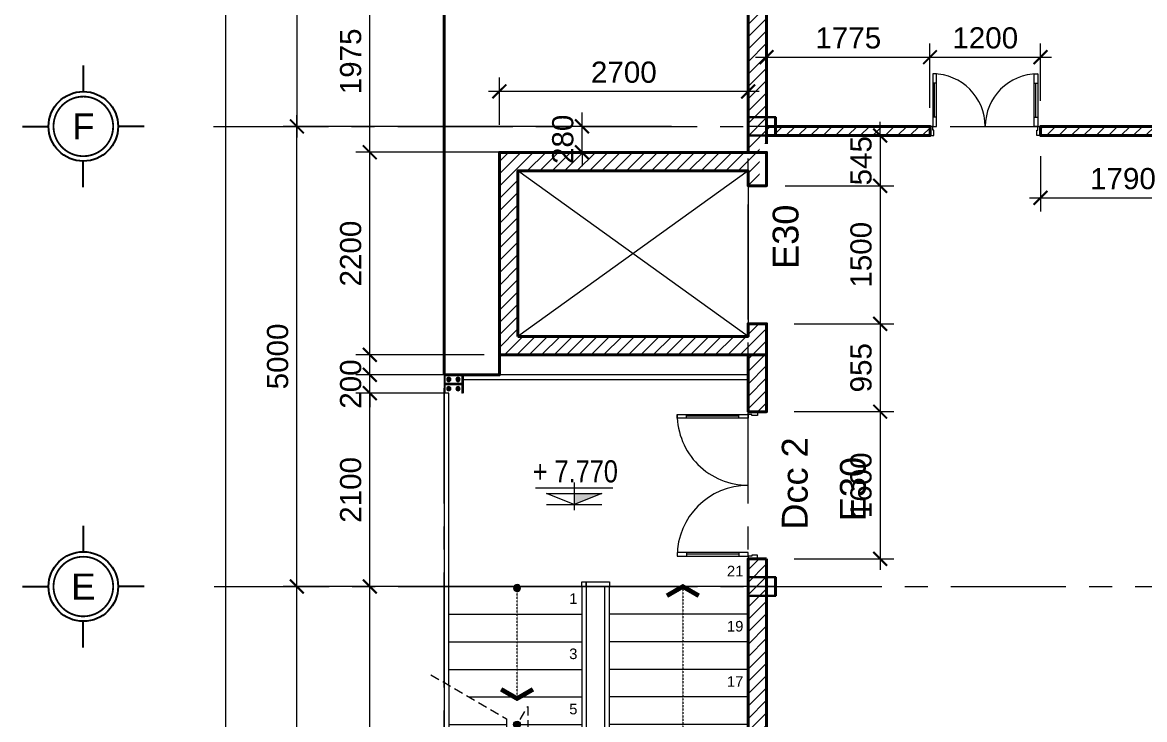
# Model space of a CAD drawing. Header units: millimetres. Extents: x 886808 to 1650903, y -1008069 to 230892.
# Drawn here: x 927110 to 939293, y -481836 to -474261 of the extents above; entities that cross this region are included whole.
import ezdxf
from ezdxf.enums import TextEntityAlignment as Align

# ---------------------------------------------------------------- set-up
doc = ezdxf.new("R2010")
doc.units = ezdxf.units.MM
for name, pattern in [('ACAD_ISO03W100', [30, 12, -18]), ('CENTER', [2, 1.25, -0.25, 0.25, -0.25]), ('CENTER2', [28.575, 19.05, -3.175, 3.175, -3.175]), ('CONTINOUS', [0]), ('DASHED', [0.75, 0.5, -0.25]), ('HIDDEN2', [0.1875, 0.125, -0.0625])]:
    doc.linetypes.add(name, pattern=pattern)
doc.layers.get('0').update_dxf_attribs({"lineweight": 0})
for name, color, linetype, lineweight in [('01- NET TUONG- 242', 242, 'Continuous', 40), ('04-Net thay', 150, 'Continuous', 20), ('06- Dim- 250', 250, 'Continuous', 0), ('06-Dim', 250, 'Continuous', 0), ('8l NET TO', 8, 'Continuous', 9), ('A-GLAZ-CURT', 52, 'Continuous', 5), ('A-Wall', 113, 'Continuous', 30), ('A_Dim', 8, 'Continuous', 5), ('ADP_007_text', 7, 'Continuous', 15), ('ADP_137_symbol', 137, 'Continuous', 9), ('DS_Dim', 8, 'Continuous', 0), ('HACTH', 8, 'Continuous', 0), ('net truc', 250, 'CENTER2', 5), ('net vl', 33, 'Continuous', 5), ('S-COLS', 52, 'Continuous', 5), ('S-STRS', 31, 'Continuous', 5), ('Text', 250, 'Continuous', 25), ('X-BT-MB-F1$0$SP-CỬA', 157, 'Continuous', 0)]:
    doc.layers.add(name, color=color, linetype=linetype, lineweight=lineweight)
doc.styles.add('ADP_HC_vni_HC', font='')
doc.styles.add('Arial', font='arial.ttf', dxfattribs={"height": 253.361452})
doc.styles.add('Roof Fl type B$0$GHICHUTHUONG', font='arial.ttf', dxfattribs={"width": 0.8})
doc.styles.add('TIÊU ĐỀ', font='arial.ttf', dxfattribs={"height": 230})
doc.styles.get('ADP_HC_vni_HC').set_extended_font_data('VNI-Helve-Condense')
doc.dimstyles.new('1-100', dxfattribs={"dimtxt": 230, "dimasz": 150, "dimexe": 150, "dimexo": 300, "dimgap": 90, "dimtad": 1, "dimdec": 0, "dimrnd": 5, "dimzin": 0, "dimtxsty": 'TIÊU ĐỀ', "dimblk": 'ARCHTICK', "dimcen": 100, "dimdle": 120, "dimclrd": 256, "dimclre": 256, "dimclrt": 2, "dimadec": 0, "dimazin": 0, "dimtfac": 1, "dimtdec": 0, "dimtix": 1, "dimtmove": 1, "dimatfit": 3, "dimldrblk": 'OPEN30', "dimfxl": 900, "dimtolj": 1, "dimtzin": 0, "dimlwd": 13, "dimlwe": 13, "dimarcsym": 1})

# ---------------------------------------------------------------- blocks, each defined once
blk = doc.blocks.new('*U900')
for p, q in [((0, 7), (0, 4)), ((-7, 0), (-4, 0)), ((7, 0), (4, 0)), ((0, -7), (0, -4))]:
    blk.add_line(p, q)
blk.add_circle((0, 0), 4)
at = {"layer": 'net truc', "color": 4, "linetype": 'CONTINOUS', "ltscale": 0.08, "const_width": 0.208}
blk.add_lwpolyline([(3.43, -0.02, 0.414214), (0.02, 3.43, 2.414214), (3.43, -0.02, 0.24166)], format="xyb", dxfattribs=at)
at = {"color": 7, "style": 'Arial', "flags": 8}
blk.add_attdef('DETAIL#', text='', height=3, dxfattribs=at).set_placement((0, 0), align=Align.MIDDLE_CENTER)
blk = doc.blocks.new('TRUC KHU BEP')
at = {"layer": '8l NET TO', "color": 251, "linetype": 'CENTER', "ltscale": 1000, "true_color": 0x636466, "transparency": 33554636}
for p, q in [((-3229, 20004), (-3229, 41158)), ((70, -3999), (70, 41158)), ((-5735, 32100), (13215, 32100)), ((-5729, 27100), (13215, 27100))]:
    blk.add_line(p, q, dxfattribs=at)
at = {"layer": 'Text', "transparency": 33554636, "xscale": 94.41941626506186, "yscale": 94.41941626506186, "zscale": 94.41941626506186}
for p, values in [((-7148, 32100), {'DETAIL#': 'F'}), ((-7148, 27100), {'DETAIL#': 'E'})]:
    blk.add_blockref('*U900', p, dxfattribs=at).add_auto_attribs(values)
blk = doc.blocks.new('cao độ')
at = {"layer": 'ADP_137_symbol'}
blk.add_hatch(color=0, dxfattribs=at).paths.add_polyline_path([(0, 1), (0, 0), (2.5, 1)])
at = {"layer": 'ADP_137_symbol', "color": 0}
for points in [[(-3.5, 1.5), (3.5, 1.5)], [(0, 2), (0, -0.5)], [(-2.5, 1), (2.5, 1), (0, 0), (-2.5, 1)], [(-2.5, 0), (2.5, 0)]]:
    blk.add_lwpolyline(points, dxfattribs=at)
at = {"layer": 'ADP_007_text', "style": 'ADP_HC_vni_HC'}
blk.add_attdef('A', (-3.75, 2), '', height=2, dxfattribs=at)
blk = doc.blocks.new('*U169')
at = {"transparency": 33554636}
h = blk.add_hatch(color=256, dxfattribs=at)
edge = h.paths.add_edge_path()
edge.add_arc((0, 1200), 37.5, 0, 360)
at = {"linetype": 'HIDDEN2', "transparency": 33554636}
blk.add_lwpolyline([(0, 0), (0, 1200)], dxfattribs=at)
at = {"lineweight": -2, "transparency": 33554636, "const_width": 50}
blk.add_lwpolyline([(-173, 100), (0, 0), (173, 100)], dxfattribs=at)
at = {"transparency": 33554636}
blk.add_circle((0, 1200), 37.5, dxfattribs=at)
blk = doc.blocks.new('*U170')
at = {"transparency": 33554636}
h = blk.add_hatch(color=256, dxfattribs=at)
edge = h.paths.add_edge_path()
edge.add_arc((1800, 1500), 37.5, 0, 360)
at = {"linetype": 'HIDDEN2', "transparency": 33554636}
for points in [[(0, 0), (0, 3300)], [(0, 3300), (1800, 3300)], [(1800, 3300), (1800, 1500)]]:
    blk.add_lwpolyline(points, dxfattribs=at)
at = {"lineweight": -2, "transparency": 33554636, "const_width": 50}
blk.add_lwpolyline([(-173, 100), (0, 0), (173, 100)], dxfattribs=at)
at = {"transparency": 33554636}
blk.add_circle((1800, 1500), 37.5, dxfattribs=at)
blk = doc.blocks.new('CAU THANG THOAT HIEM TG 2')
at = {"layer": '04-Net thay', "transparency": 33554636}
for p, q in [((-3250, 0), (-1807, 0, 0)), ((-1807, 0, 0), (-1807, -1937, 0)), ((-1557, -2650, 0), (-1557, 0, 0)), ((-1507, -2700, 0), (-1507, 0, 0)), ((0, 0), (-1507, 0, 0)), ((-3250, -300), (-1807, -300, 0)), ((0, -300), (-1507, -300, 0)), ((-3250, -600), (-1807, -600, 0)), ((0, -600), (-1507, -600, 0)), ((-3250, -900), (-1807, -900, 0)), ((0, -900), (-1507, -900, 0)), ((-3300, -1042), (-3300, -2839)), ((-3250, -1071), (-3250, -2839)), ((-3027, -1200), (-1807, -1200, 0)), ((0, -1200), (-1507, -1200, 0)), ((-3250, -1500), (-2624, -1500, 0)), ((-2407, -1500, 0), (-1807, -1500, 0)), ((0, -1500), (-1507, -1500, 0)), ((-3250, -1800), (-1995, -1800, 0)), ((0, -1800), (-1507, -1800, 0)), ((-1807, -1937, 0), (-1807, -2650, 0)), ((-1757, -1966, 0), (-1757, -2650, 0)), ((-3250, -2100), (-1807, -2100, 0)), ((0, -2100), (-1507, -2100, 0)), ((-3250, -2400), (-1807, -2400, 0)), ((0, -2400), (-1507, -2400, 0)), ((-1757, -2650, 0), (-1557, -2650, 0)), ((-3250, -2700), (-1807, -2700, 0)), ((-1807, -2700, 0), (-1557, -2700, 0)), ((-1507, -2700, 0), (-1557, -2700, 0)), ((0, -2700), (-1507, -2700, 0)), ((-3300, -3950), (-3300, -2839)), ((-3250, -3950), (-3250, -2839))]:
    blk.add_line(p, q, dxfattribs=at)
at = {"layer": '04-Net thay', "transparency": 33554636, "elevation": 0}
for points in [[(0, 2250), (0, 2300), (-3100, 2300), (-3100, 2250)], [(-1757, 50), (-1507, 50), (-1507, 0), (-1757, 0)], [(-3100, -4150), (0, -4150), (0, -4100), (-3100, -4100)]]:
    blk.add_lwpolyline(points, close=True, dxfattribs=at)
at = {"layer": '04-Net thay', "transparency": 33554636}
for points in [[(-3250, 2100), (-3300, 2100), (-3300, -1042)], [(-3250, -1071), (-3250, 2100), (-3296, 2100)]]:
    blk.add_lwpolyline(points, dxfattribs=at)
at = {"layer": '04-Net thay', "transparency": 33554636, "elevation": 0}
blk.add_lwpolyline([(-1807, 0), (-1807, 50), (-1757, 50), (-1757, -1966)], dxfattribs=at)
at = {"layer": '06- Dim- 250', "linetype": 'DASHED', "ltscale": 200, "transparency": 33554636}
for p, q in [((0, 0), (0, -3900)), ((-2505, -1500, 0), (-1995, -1500, 0)), ((-1807, -2700, 0), (-1807, -2650, 0)), ((-1807, -2650, 0), (-1807, -2700, 0))]:
    blk.add_line(p, q, dxfattribs=at)
at = {"layer": '06- Dim- 250', "linetype": 'DASHED', "ltscale": 200, "transparency": 33554636, "elevation": 0}
for points in [[(-3446, -958), (-2624, -1437), (-2624, -1706), (-2391, -1302), (-2391, -1572), (-1588, -2035)], [(-1657, -2700), (-1657, -4100)]]:
    blk.add_lwpolyline(points, dxfattribs=at)
at = {"layer": 'S-STRS', "color": 251, "true_color": 0x636466, "transparency": 33554636}
blk.add_line((-3200, 0), (-1858, 0, 0), dxfattribs=at)
at = {"layer": '06- Dim- 250', "linetype": 'ACAD_ISO03W100', "ltscale": 10, "transparency": 33554636, "xscale": -1}
blk.add_blockref('*U169', (-2509, -1217, 0), dxfattribs=at)
at = {"layer": '06- Dim- 250', "linetype": 'ACAD_ISO03W100', "ltscale": 10, "transparency": 33554636, "rotation": 180}
blk.add_blockref('*U170', (-709, 0, 0), dxfattribs=at)
at = {"color": 2, "transparency": 33554636, "char_height": 115, "attachment_point": 5, "style": 'TIÊU ĐỀ'}
for s, insert in [('\\A1;21', (-141, 168)), ('\\A1;1', (-1898, -132, 0)), ('\\A1;19', (-141, -432)), ('\\A1;3', (-1898, -732, 0)), ('\\A1;17', (-141, -1032)), ('\\A1;5', (-1898, -1332, 0)), ('\\A1;15', (-141, -1632)), ('\\A1;7', (-1898, -1933, 0)), ('\\A1;13', (-141, -2232)), ('\\A1;9', (-1898, -2532, 0)), ('\\A1;11', (-141, -2832))]:
    blk.add_mtext(s, dxfattribs=dict(at, insert=insert))
blk = doc.blocks.new('_ArchTick')
at = {"color": 0, "linetype": 'ByBlock', "const_width": 0.15}
blk.add_lwpolyline([(-0.5, -0.5), (0.5, 0.5)], dxfattribs=at)
blk = doc.blocks.new('*D246')
at = {"layer": 'A_Dim', "lineweight": 13, "transparency": 16777216}
for p, q in [((930089, -486260), (930089, -480270)), ((933246, -480390), (929939, -480390)), ((933270, -486140), (929939, -486140))]:
    blk.add_line(p, q, dxfattribs=at)
at = {"layer": 'Defpoints', "color": 0, "transparency": 16777216}
for p in [(930089, -480390), (933546, -480390), (933570, -486140)]:
    blk.add_point(p, dxfattribs=at)
at = {"layer": 'A_Dim', "lineweight": 13, "transparency": 16777216, "xscale": 150, "yscale": 150, "zscale": 150}
for p, rotation in [((930089, -480390), 90), ((930089, -486140), 270)]:
    blk.add_blockref('_ArchTick', p, dxfattribs=dict(at, rotation=rotation))
at = {"layer": 'A_Dim', "color": 2, "transparency": 16777216, "insert": (929881, -483265), "char_height": 230, "attachment_point": 5, "rotation": 90, "style": 'TIÊU ĐỀ'}
blk.add_mtext('\\A1;5750', dxfattribs=at)
blk = doc.blocks.new('_Open30')
at = {"color": 0, "linetype": 'ByBlock', "lineweight": -2}
for p, q in [((-1, 0.268), (0, 0)), ((0, 0), (-1, -0.268)), ((0, 0), (-1, 0))]:
    blk.add_line(p, q, dxfattribs=at)
blk = doc.blocks.new('*D247')
at = {"layer": 'A_Dim', "lineweight": 13, "transparency": 16777216}
for p, q in [((930089, -480510), (930089, -475270)), ((932419, -475390), (929939, -475390)), ((932419, -480390), (929939, -480390))]:
    blk.add_line(p, q, dxfattribs=at)
at = {"layer": 'Defpoints', "color": 0, "transparency": 16777216}
for p in [(930089, -475390), (932719, -475390), (932719, -480390)]:
    blk.add_point(p, dxfattribs=at)
at = {"layer": 'A_Dim', "lineweight": 13, "transparency": 16777216, "xscale": 150, "yscale": 150, "zscale": 150}
for p, rotation in [((930089, -475390), 90), ((930089, -480390), 270)]:
    blk.add_blockref('_ArchTick', p, dxfattribs=dict(at, rotation=rotation))
at = {"layer": 'A_Dim', "color": 2, "transparency": 16777216, "insert": (929881, -477890), "char_height": 230, "attachment_point": 5, "rotation": 90, "style": 'TIÊU ĐỀ'}
blk.add_mtext('\\A1;5000', dxfattribs=at)
blk = doc.blocks.new('*D248')
at = {"layer": 'A_Dim', "lineweight": 13, "transparency": 16777216}
for p, q in [((934594, -470390), (929163, -470390)), ((929313, -470270), (929313, -507610)), ((934594, -507490), (929163, -507490))]:
    blk.add_line(p, q, dxfattribs=at)
at = {"layer": 'Defpoints', "color": 0, "transparency": 16777216}
for p in [(934894, -470390), (929313, -507490), (934894, -507490)]:
    blk.add_point(p, dxfattribs=at)
at = {"layer": 'A_Dim', "lineweight": 13, "transparency": 16777216, "xscale": 150, "yscale": 150, "zscale": 150}
for p, rotation in [((929313, -470390), 90), ((929313, -507490), 270)]:
    blk.add_blockref('_ArchTick', p, dxfattribs=dict(at, rotation=rotation))
at = {"layer": 'A_Dim', "color": 2, "transparency": 16777216, "insert": (929105, -488940), "char_height": 230, "attachment_point": 5, "rotation": 90, "style": 'TIÊU ĐỀ'}
blk.add_mtext('\\A1;37100', dxfattribs=at)
blk = doc.blocks.new('*U178')
at = {"layer": 'X-BT-MB-F1$0$SP-CỬA', "transparency": 33554636}
for p, q in [((-1530, -100), (-1570, -100)), ((-1550, -100), (-1550, -670)), ((-70, -100), (-30, -100)), ((-50, -100), (-50, -670)), ((-1530, -670), (-1570, -670)), ((-70, -670), (-30, -670))]:
    blk.add_line(p, q, dxfattribs=at)
for points in [[(-1600, 100), (-1560, 100), (-1560, 40), (-1570, 40), (-1570, 0), (-1600, 0)], [(-30, 0), (-70, 0), (-70, -770), (-30, -770)], [(0, 100), (-40, 100), (-40, 40), (-30, 40), (-30, 0), (0, 0)], [(-1570, 0), (-1530, 0), (-1530, -770), (-1570, -770)]]:
    blk.add_lwpolyline(points, close=True, dxfattribs=at)
at = {"layer": 'X-BT-MB-F1$0$SP-CỬA', "ltscale": 100, "transparency": 33554636}
for centre, start, end in [((-1570, 0), 270, 0), ((-30, 0), 180, 270)]:
    blk.add_arc(centre, 770, start, end, dxfattribs=at)
blk = doc.blocks.new('*D244')
at = {"layer": 'A_Dim', "lineweight": 13, "transparency": 16777216}
for p, q in [((933980, -470390), (929939, -470390)), ((930089, -470270), (930089, -475510)), ((934158, -475390), (929939, -475390))]:
    blk.add_line(p, q, dxfattribs=at)
at = {"layer": 'Defpoints', "color": 0, "transparency": 16777216}
for p in [(934280, -470390), (930089, -475390), (934458, -475390)]:
    blk.add_point(p, dxfattribs=at)
at = {"layer": 'A_Dim', "lineweight": 13, "transparency": 16777216, "xscale": 150, "yscale": 150, "zscale": 150}
for p, rotation in [((930089, -470390), 90), ((930089, -475390), 270)]:
    blk.add_blockref('_ArchTick', p, dxfattribs=dict(at, rotation=rotation))
at = {"layer": 'A_Dim', "color": 2, "transparency": 16777216, "insert": (929881, -472890), "char_height": 230, "attachment_point": 5, "rotation": 90, "style": 'TIÊU ĐỀ'}
blk.add_mtext('\\A1;5000', dxfattribs=at)
blk = doc.blocks.new('*U1417')
at = {"layer": 'X-BT-MB-F1$0$SP-CỬA', "transparency": 33554636}
for p, q in [((70, 470), (30, 470)), ((50, 100), (50, 470)), ((1130, 470), (1170, 470)), ((1150, 100), (1150, 470)), ((70, 100), (30, 100)), ((1130, 100), (1170, 100))]:
    blk.add_line(p, q, dxfattribs=at)
for points in [[(30, 0), (70, 0), (70, 570), (30, 570)], [(1170, 0), (1130, 0), (1130, 570), (1170, 570)], [(0, -100), (40, -100), (40, -40), (30, -40), (30, 0), (0, 0)], [(1200, -100), (1160, -100), (1160, -40), (1170, -40), (1170, 0), (1200, 0)]]:
    blk.add_lwpolyline(points, close=True, dxfattribs=at)
at = {"layer": 'X-BT-MB-F1$0$SP-CỬA', "ltscale": 100, "transparency": 33554636}
for centre, start, end in [((30, 0), 0, 90), ((1170, 0), 90, 180)]:
    blk.add_arc(centre, 570, start, end, dxfattribs=at)
blk = doc.blocks.new('*D1318')
at = {"layer": 'A_Dim', "lineweight": 13, "transparency": 16777216}
for p, q in [((930881, -484660), (930881, -480270)), ((931171, -480390), (930731, -480390)), ((931659, -484540), (930731, -484540))]:
    blk.add_line(p, q, dxfattribs=at)
at = {"layer": 'Defpoints', "color": 0, "transparency": 16777216}
for p in [(930881, -480390), (931471, -480390), (931959, -484540, 0)]:
    blk.add_point(p, dxfattribs=at)
at = {"layer": 'A_Dim', "lineweight": 13, "transparency": 16777216, "xscale": 150, "yscale": 150, "zscale": 150}
for p, rotation in [((930881, -480390), 90), ((930881, -484540), 270)]:
    blk.add_blockref('_ArchTick', p, dxfattribs=dict(at, rotation=rotation))
at = {"layer": 'A_Dim', "color": 2, "transparency": 16777216, "insert": (930674, -482465), "char_height": 230, "attachment_point": 5, "rotation": 90, "style": 'TIÊU ĐỀ'}
blk.add_mtext('\\A1;4150', dxfattribs=at)
blk = doc.blocks.new('*D1319')
at = {"layer": 'A_Dim', "lineweight": 13, "transparency": 16777216}
for p, q in [((930881, -480510), (930881, -478170)), ((931730, -478290), (930731, -478290)), ((931171, -480390), (930731, -480390))]:
    blk.add_line(p, q, dxfattribs=at)
at = {"layer": 'Defpoints', "color": 0, "transparency": 16777216}
for p in [(930881, -478290), (932030, -478290), (931471, -480390)]:
    blk.add_point(p, dxfattribs=at)
at = {"layer": 'A_Dim', "lineweight": 13, "transparency": 16777216, "xscale": 150, "yscale": 150, "zscale": 150}
for p, rotation in [((930881, -478290), 90), ((930881, -480390), 270)]:
    blk.add_blockref('_ArchTick', p, dxfattribs=dict(at, rotation=rotation))
at = {"layer": 'A_Dim', "color": 2, "transparency": 16777216, "insert": (930674, -479340), "char_height": 230, "attachment_point": 5, "rotation": 90, "style": 'TIÊU ĐỀ'}
blk.add_mtext('\\A1;2100', dxfattribs=at)
blk = doc.blocks.new('*D1320')
at = {"layer": 'A_Dim', "lineweight": 13, "transparency": 16777216}
for p, q in [((930881, -478090), (930881, -477940)), ((931870, -478090), (930731, -478090)), ((930881, -478290), (930881, -478090)), ((931730, -478290), (930731, -478290)), ((930881, -478290), (930881, -478440))]:
    blk.add_line(p, q, dxfattribs=at)
at = {"layer": 'Defpoints', "color": 0, "transparency": 16777216}
for p in [(930881, -478090), (932170, -478090), (932030, -478290)]:
    blk.add_point(p, dxfattribs=at)
at = {"layer": 'A_Dim', "lineweight": 13, "transparency": 16777216, "xscale": 150, "yscale": 150, "zscale": 150}
for p, rotation in [((930881, -478090), 270), ((930881, -478290), 90)]:
    blk.add_blockref('_ArchTick', p, dxfattribs=dict(at, rotation=rotation))
at = {"layer": 'A_Dim', "color": 2, "transparency": 16777216, "insert": (930674, -478190), "char_height": 230, "attachment_point": 5, "rotation": 90, "style": 'TIÊU ĐỀ'}
blk.add_mtext('\\A1;200', dxfattribs=at)
blk = doc.blocks.new('*D1321')
at = {"layer": 'A_Dim', "lineweight": 13, "transparency": 16777216}
for p, q in [((930881, -477992), (930881, -475552)), ((932358, -475672), (930731, -475672)), ((932123, -477872), (930731, -477872))]:
    blk.add_line(p, q, dxfattribs=at)
at = {"layer": 'Defpoints', "color": 0, "transparency": 16777216}
for p in [(930881, -475672), (932658, -475672), (932423, -477872)]:
    blk.add_point(p, dxfattribs=at)
at = {"layer": 'A_Dim', "lineweight": 13, "transparency": 16777216, "xscale": 150, "yscale": 150, "zscale": 150}
for p, rotation in [((930881, -475672), 90), ((930881, -477872), 270)]:
    blk.add_blockref('_ArchTick', p, dxfattribs=dict(at, rotation=rotation))
at = {"layer": 'A_Dim', "color": 2, "transparency": 16777216, "insert": (930674, -476772), "char_height": 230, "attachment_point": 5, "rotation": 90, "style": 'TIÊU ĐỀ'}
blk.add_mtext('\\A1;2200', dxfattribs=at)
blk = doc.blocks.new('*D1322')
at = {"layer": 'A_Dim', "lineweight": 13, "transparency": 16777216}
for p, q in [((930881, -475792), (930881, -473576)), ((934789, -473696), (930731, -473696)), ((932358, -475672), (930731, -475672))]:
    blk.add_line(p, q, dxfattribs=at)
at = {"layer": 'Defpoints', "color": 0, "transparency": 16777216}
for p in [(930881, -473696), (935089, -473696), (932658, -475672)]:
    blk.add_point(p, dxfattribs=at)
at = {"layer": 'A_Dim', "lineweight": 13, "transparency": 16777216, "xscale": 150, "yscale": 150, "zscale": 150}
for p, rotation in [((930881, -473696), 90), ((930881, -475672), 270)]:
    blk.add_blockref('_ArchTick', p, dxfattribs=dict(at, rotation=rotation))
at = {"layer": 'A_Dim', "color": 2, "transparency": 16777216, "insert": (930674, -474684), "char_height": 230, "attachment_point": 5, "rotation": 90, "style": 'TIÊU ĐỀ'}
blk.add_mtext('\\A1;1975', dxfattribs=at)
blk = doc.blocks.new('*D1340')
at = {"layer": 'A_Dim', "lineweight": 13, "transparency": 16777216}
for p, q in [((935189, -475467), (935189, -474488)), ((936963, -475190), (936963, -474488)), ((935069, -474638), (937083, -474638))]:
    blk.add_line(p, q, dxfattribs=at)
at = {"layer": 'Defpoints', "color": 0, "transparency": 16777216}
for p in [(936963, -474638), (936963, -475490, 0), (935189, -475767)]:
    blk.add_point(p, dxfattribs=at)
at = {"layer": 'A_Dim', "lineweight": 13, "transparency": 16777216, "xscale": 150, "yscale": 150, "zscale": 150, "rotation": 180}
blk.add_blockref('_ArchTick', (935189, -474638), dxfattribs=at)
at = {"layer": 'A_Dim', "lineweight": 13, "transparency": 16777216, "xscale": 150, "yscale": 150, "zscale": 150}
blk.add_blockref('_ArchTick', (936963, -474638), dxfattribs=at)
at = {"layer": 'A_Dim', "color": 2, "transparency": 16777216, "insert": (936076, -474430), "char_height": 230, "attachment_point": 5, "style": 'TIÊU ĐỀ'}
blk.add_mtext('\\A1;1775', dxfattribs=at)
blk = doc.blocks.new('*D1341')
at = {"layer": 'A_Dim', "lineweight": 13, "transparency": 16777216}
for p, q in [((936963, -475190), (936963, -474488)), ((938163, -475114), (938163, -474488)), ((936843, -474638), (938283, -474638))]:
    blk.add_line(p, q, dxfattribs=at)
at = {"layer": 'Defpoints', "color": 0, "transparency": 16777216}
for p in [(938163, -474638), (936963, -475490, 0), (938163, -475414, 0)]:
    blk.add_point(p, dxfattribs=at)
at = {"layer": 'A_Dim', "lineweight": 13, "transparency": 16777216, "xscale": 150, "yscale": 150, "zscale": 150, "rotation": 180}
blk.add_blockref('_ArchTick', (936963, -474638), dxfattribs=at)
at = {"layer": 'A_Dim', "lineweight": 13, "transparency": 16777216, "xscale": 150, "yscale": 150, "zscale": 150}
blk.add_blockref('_ArchTick', (938163, -474638), dxfattribs=at)
at = {"layer": 'A_Dim', "color": 2, "transparency": 16777216, "insert": (937563, -474430), "char_height": 230, "attachment_point": 5, "style": 'TIÊU ĐỀ'}
blk.add_mtext('\\A1;1200', dxfattribs=at)
blk = doc.blocks.new('*D1418')
at = {"layer": 'A_Dim', "lineweight": 13, "transparency": 16777216}
for p, q in [((938163, -475714), (938163, -476316)), ((939953, -475687), (939953, -476316)), ((938043, -476166), (940073, -476166))]:
    blk.add_line(p, q, dxfattribs=at)
at = {"layer": 'Defpoints', "color": 0, "transparency": 16777216}
for p in [(938163, -475414, 0), (939953, -475387), (939953, -476166)]:
    blk.add_point(p, dxfattribs=at)
at = {"layer": 'A_Dim', "lineweight": 13, "transparency": 16777216, "xscale": 150, "yscale": 150, "zscale": 150, "rotation": 180}
blk.add_blockref('_ArchTick', (938163, -476166), dxfattribs=at)
at = {"layer": 'A_Dim', "lineweight": 13, "transparency": 16777216, "xscale": 150, "yscale": 150, "zscale": 150}
blk.add_blockref('_ArchTick', (939953, -476166), dxfattribs=at)
at = {"layer": 'A_Dim', "color": 2, "transparency": 16777216, "insert": (939058, -475959), "char_height": 230, "attachment_point": 5, "style": 'TIÊU ĐỀ'}
blk.add_mtext('\\A1;1790', dxfattribs=at)
blk = doc.blocks.new('I COLUMN ver finish - I COLUMN 200X200-6422362-MẶT BẰNG BỐ TRÍ TẦNG 1')
at = {"layer": 'S-COLS', "transparency": 33554636}
for p, q in [((-100, 92), (-100, 100)), ((100, 100), (-100, 100)), ((-5, 92), (-100, 92)), ((-59, 65), (-67, 50)), ((-67, 50), (-59, 35)), ((-41, 65), (-59, 65)), ((-59, 35), (-41, 35)), ((-33, 50), (-41, 65)), ((-41, 35), (-33, 50)), ((-5, 92), (-5, -92)), ((100, 92), (5, 92)), ((5, -92), (5, 92)), ((41, 65), (33, 50)), ((33, 50), (41, 35)), ((59, 65), (41, 65)), ((41, 35), (59, 35)), ((67, 50), (59, 65)), ((59, 35), (67, 50)), ((100, 92), (100, 100)), ((-5, -92), (-100, -92)), ((-100, -100), (-100, -92)), ((100, -100), (-100, -100)), ((-100, -110), (100, -110)), ((-59, -35), (-67, -50)), ((-67, -50), (-59, -65)), ((-41, -35), (-59, -35)), ((-59, -65), (-41, -65)), ((-33, -50), (-41, -35)), ((-41, -65), (-33, -50)), ((100, -92), (5, -92)), ((41, -35), (33, -50)), ((33, -50), (41, -65)), ((59, -35), (41, -35)), ((41, -65), (59, -65)), ((67, -50), (59, -35)), ((59, -65), (67, -50)), ((100, -100), (100, -92))]:
    blk.add_line(p, q, dxfattribs=at)
for centre, radius, start, end in [((-50, 50), 23, 360, 180), ((-50, 50), 23, 180, 360), ((-50, 50), 8, 360, 180), ((-50, 50), 8, 180, 360), ((50, 50), 23, 360, 180), ((50, 50), 23, 180, 360), ((50, 50), 8, 360, 180), ((50, 50), 8, 180, 360), ((-50, -50), 23, 360, 180), ((-50, -50), 23, 180, 360), ((-50, -50), 8, 360, 180), ((-50, -50), 8, 180, 0), ((50, -50), 23, 360, 180), ((50, -50), 23, 180, 360), ((50, -50), 8, 360, 180), ((50, -50), 8, 180, 0)]:
    blk.add_arc(centre, radius, start, end, dxfattribs=at)
blk = doc.blocks.new('cc')
at = {"layer": 'A-GLAZ-CURT', "transparency": 33554636}
blk.add_lwpolyline([(222569, 39756), (222287, 39756), (222287, 39659), (222278, 39659), (222278, 39859), (222287, 39859), (222287, 39762), (222569, 39762), (222569, 39859), (222578, 39859), (222578, 39659), (222569, 39659)], close=True, dxfattribs=at)
at = {"layer": 'A-Wall', "transparency": 33554636}
blk.add_lwpolyline([(222278, 39659), (222578, 39659), (222578, 39859), (222278, 39859)], close=True, dxfattribs=at)
blk = doc.blocks.new('*D1491')
at = {"layer": 'A_Dim', "lineweight": 13, "transparency": 16777216}
for p, q in [((936422, -475490), (936422, -475340)), ((935744, -475490), (936572, -475490)), ((936422, -475490), (936422, -476035)), ((935389, -476035), (936572, -476035)), ((936422, -476035), (936422, -476185))]:
    blk.add_line(p, q, dxfattribs=at)
at = {"layer": 'Defpoints', "color": 0, "transparency": 16777216}
for p in [(935444, -475490), (935089, -476035), (936422, -476035)]:
    blk.add_point(p, dxfattribs=at)
at = {"layer": 'A_Dim', "lineweight": 13, "transparency": 16777216, "xscale": 150, "yscale": 150, "zscale": 150}
for p, rotation in [((936422, -475490), 270), ((936422, -476035), 90)]:
    blk.add_blockref('_ArchTick', p, dxfattribs=dict(at, rotation=rotation))
at = {"layer": 'A_Dim', "color": 2, "transparency": 16777216, "insert": (936215, -475763), "char_height": 230, "attachment_point": 5, "rotation": 90, "style": 'TIÊU ĐỀ'}
blk.add_mtext('\\A1;545', dxfattribs=at)
blk = doc.blocks.new('*D1492')
at = {"layer": 'A_Dim', "lineweight": 13, "transparency": 16777216}
for p, q in [((936422, -475915), (936422, -477655)), ((935389, -476035), (936572, -476035)), ((935489, -477535), (936572, -477535))]:
    blk.add_line(p, q, dxfattribs=at)
at = {"layer": 'Defpoints', "color": 0, "transparency": 16777216}
for p in [(935089, -476035), (935189, -477535), (936422, -477535)]:
    blk.add_point(p, dxfattribs=at)
at = {"layer": 'A_Dim', "lineweight": 13, "transparency": 16777216, "xscale": 150, "yscale": 150, "zscale": 150}
for p, rotation in [((936422, -476035), 90), ((936422, -477535), 270)]:
    blk.add_blockref('_ArchTick', p, dxfattribs=dict(at, rotation=rotation))
at = {"layer": 'A_Dim', "color": 2, "transparency": 16777216, "insert": (936215, -476785), "char_height": 230, "attachment_point": 5, "rotation": 90, "style": 'TIÊU ĐỀ'}
blk.add_mtext('\\A1;1500', dxfattribs=at)
blk = doc.blocks.new('*D1493')
at = {"layer": 'A_Dim', "lineweight": 13, "transparency": 16777216}
for p, q in [((936422, -477415), (936422, -478610)), ((935489, -477535), (936572, -477535)), ((935489, -478490), (936572, -478490))]:
    blk.add_line(p, q, dxfattribs=at)
at = {"layer": 'Defpoints', "color": 0, "transparency": 16777216}
for p in [(935189, -477535), (935189, -478490, 0), (936422, -478490)]:
    blk.add_point(p, dxfattribs=at)
at = {"layer": 'A_Dim', "lineweight": 13, "transparency": 16777216, "xscale": 150, "yscale": 150, "zscale": 150}
for p, rotation in [((936422, -477535), 90), ((936422, -478490), 270)]:
    blk.add_blockref('_ArchTick', p, dxfattribs=dict(at, rotation=rotation))
at = {"layer": 'A_Dim', "color": 2, "transparency": 16777216, "insert": (936215, -478013), "char_height": 230, "attachment_point": 5, "rotation": 90, "style": 'TIÊU ĐỀ'}
blk.add_mtext('\\A1;955', dxfattribs=at)
blk = doc.blocks.new('*D1494')
at = {"layer": 'A_Dim', "lineweight": 13, "transparency": 16777216}
for p, q in [((936422, -478370), (936422, -480210)), ((935489, -478490), (936572, -478490)), ((935489, -480090), (936572, -480090))]:
    blk.add_line(p, q, dxfattribs=at)
at = {"layer": 'Defpoints', "color": 0, "transparency": 16777216}
for p in [(935189, -478490, 0), (935189, -480090), (936422, -480090)]:
    blk.add_point(p, dxfattribs=at)
at = {"layer": 'A_Dim', "lineweight": 13, "transparency": 16777216, "xscale": 150, "yscale": 150, "zscale": 150}
for p, rotation in [((936422, -478490), 90), ((936422, -480090), 270)]:
    blk.add_blockref('_ArchTick', p, dxfattribs=dict(at, rotation=rotation))
at = {"layer": 'A_Dim', "color": 2, "transparency": 16777216, "insert": (936215, -479290), "char_height": 230, "attachment_point": 5, "rotation": 90, "style": 'TIÊU ĐỀ'}
blk.add_mtext('\\A1;1600', dxfattribs=at)
blk = doc.blocks.new('*D1495')
at = {"layer": 'A_Dim', "lineweight": 13, "transparency": 16777216}
for p, q in [((932288, -475373), (932288, -474860)), ((934989, -475372), (934989, -474860)), ((935109, -475010), (932168, -475010))]:
    blk.add_line(p, q, dxfattribs=at)
at = {"layer": 'Defpoints', "color": 0, "transparency": 16777216}
for p in [(932288, -475010), (932288, -475673), (934989, -475672)]:
    blk.add_point(p, dxfattribs=at)
at = {"layer": 'A_Dim', "lineweight": 13, "transparency": 16777216, "xscale": 150, "yscale": 150, "zscale": 150, "rotation": 180}
blk.add_blockref('_ArchTick', (932288, -475010), dxfattribs=at)
at = {"layer": 'A_Dim', "lineweight": 13, "transparency": 16777216, "xscale": 150, "yscale": 150, "zscale": 150}
blk.add_blockref('_ArchTick', (934989, -475010), dxfattribs=at)
at = {"layer": 'A_Dim', "color": 2, "transparency": 16777216, "insert": (933639, -474803), "char_height": 230, "attachment_point": 5, "style": 'TIÊU ĐỀ'}
blk.add_mtext('\\A1;2700', dxfattribs=at)
blk = doc.blocks.new('*D1497')
at = {"layer": 'A_Dim', "lineweight": 13, "transparency": 16777216}
for p, q in [((933185, -475390), (933185, -475240)), ((933439, -475390), (933035, -475390)), ((933185, -475672), (933185, -475390)), ((933439, -475672), (933035, -475672)), ((933185, -475672), (933185, -475822))]:
    blk.add_line(p, q, dxfattribs=at)
at = {"layer": 'Defpoints', "color": 0, "transparency": 16777216}
for p in [(933185, -475390), (933739, -475390), (933739, -475672)]:
    blk.add_point(p, dxfattribs=at)
at = {"layer": 'A_Dim', "lineweight": 13, "transparency": 16777216, "xscale": 150, "yscale": 150, "zscale": 150}
for p, rotation in [((933185, -475390), 270), ((933185, -475672), 90)]:
    blk.add_blockref('_ArchTick', p, dxfattribs=dict(at, rotation=rotation))
at = {"layer": 'A_Dim', "color": 2, "transparency": 16777216, "insert": (932977, -475531), "char_height": 230, "attachment_point": 5, "rotation": 90, "style": 'TIÊU ĐỀ'}
blk.add_mtext('\\A1;280', dxfattribs=at)

msp = doc.modelspace()

# ---------------------------------------------------------------- hatches: boundary and pattern name
at = {"layer": 'HACTH', "transparency": 33554636}
h = msp.add_hatch(dxfattribs=at)
h.set_pattern_fill('ANSI31', color=256, scale=30)
h.paths.add_polyline_path([(958118.6, -475390.1), (958318.6, -475390.1), (958318.6, -470590.1), (958118.6, -470590.1)])
h.paths.add_polyline_path([(953643.6, -470589.9), (958998.6, -470589.7), (958998.6, -470390.1), (953643.6, -470390.4)])
h.paths.add_polyline_path([(955518.6, -503190.2), (950968.6, -503190.2), (950968.6, -503390.1), (955518.6, -503390.1)])
h.paths.add_polyline_path([(934988.6, -470589.7), (935188.6, -470589.7), (935188.6, -471895.8), (934988.6, -471895.8)])
h.paths.add_polyline_path([(943236, -507290.1), (945731.1, -507290.1), (945731.1, -507490.1), (943236, -507490.1)])
h.paths.add_polyline_path([(956518.6, -503190.2), (958318.6, -503190.1), (958318.6, -503390.1), (956518.6, -503390.2)])
h.paths.add_polyline_path([(941336, -475390.1), (941536, -475390.1), (941536, -470589.7), (941336, -470589.7)])
h.paths.add_polyline_path([(957418.6, -475490.2), (958318.6, -475490.1), (958318.6, -475390.1), (957418.6, -475390.2)])
h.paths.add_polyline_path([(950256.1, -507290.1), (951068.6, -507290.1), (951068.6, -507490.1), (950256.1, -507490.1)])
h.paths.add_polyline_path([(947331.1, -507290.1), (948656.1, -507290.1), (948656.1, -507490.1), (947331.1, -507490.1)])
h.paths.add_polyline_path([(934988.6, -499915.1), (935188.6, -499915.1), (935188.6, -504440.1), (934988.6, -504440.1)])
h.paths.add_polyline_path([(935188.6, -480090.1), (934988.6, -480090.1), (934988.6, -486040.1), (935188.6, -486040.1), (935188.6, -484340.1)])
h.paths.add_polyline_path([(934988.6, -470590.1), (936571.1, -470590.1), (936571.1, -470390.1), (934988.6, -470390.1)])
h.paths.add_polyline_path([(938371.1, -470389.7), (941536, -470389.7), (941536, -470589.7), (938371.1, -470589.7)])
h.paths.add_polyline_path([(943336, -470389.7), (947798.6, -470389.7), (947798.6, -470590.4), (943336, -470590.4)])
h.paths.add_polyline_path([(949598.6, -470390.4), (953643.6, -470390.4), (953643.6, -470589.7), (949598.6, -470589.7)])
h.paths.add_polyline_path([(938371.1, -507290.1), (941636, -507290.1), (941636, -507490.1), (938371.1, -507490.1)])
h.paths.add_polyline_path([(934988.6, -507490.1), (936571.1, -507490.1), (936571.1, -507290.1), (934988.6, -507290.1)])
h.paths.add_polyline_path([(960798.6, -470389.8), (964918.6, -470389.8), (964918.6, -470589.7), (960798.6, -470589.7)])
h.paths.add_polyline_path([(951068.6, -507490.1), (951872.6, -507490.1), (951872.6, -507290.1), (951068.6, -507290.1)])
h.paths.add_polyline_path([(953472.6, -507490.1), (954272.6, -507490.1), (954272.6, -507290.1), (953472.6, -507290.1)])
h.paths.add_polyline_path([(955872.6, -507490.1), (956784.8, -507490.1), (956784.8, -507290.1), (955872.6, -507290.1)])
h.paths.add_polyline_path([(951068.6, -503390.1), (951068.6, -507290.1), (950868.6, -507290.1), (950868.6, -503605.1), (950968.6, -503605.1), (950968.6, -503390.1)])
h.paths.add_polyline_path([(950968.6, -501190.2), (950968.6, -503605.1), (950768.6, -503605.1), (950768.6, -501190.2)])
h.paths.add_polyline_path([(946917.9, -500990.1), (950968.6, -500990.1), (950968.6, -501190.2), (946917.9, -501190.2)])
h.paths.add_polyline_path([(946917.8, -502390.2), (947117.8, -502390.2), (947117.8, -503190.1), (946917.8, -503190.1)])
h.paths.add_polyline_path([(947117.8, -501390.2), (946917.8, -501390.2), (946917.9, -501190.2), (947117.9, -501190.2)])
h.paths.add_polyline_path([(948117.9, -503390.1), (948117.9, -503190.1), (942718.6, -503190.1), (942718.6, -503390.1)])
h.paths.add_polyline_path([(943918.6, -502390.2), (943718.6, -502390.2), (943718.6, -503190.1), (943918.6, -503190.1)])
h.paths.add_polyline_path([(943718.6, -501390.2), (943918.6, -501390.2), (943918.6, -501190.2), (943718.6, -501190.2)])
h.paths.add_polyline_path([(939868.6, -501190.2), (943918.6, -501190.2), (943918.6, -500990.1), (939868.6, -500990.2)])
h.paths.add_polyline_path([(939868.6, -501190.2), (939868.6, -500990.2), (936488.6, -500990.2), (936488.6, -501190.2)])
h.paths.add_polyline_path([(935488.6, -500990.1), (935188.6, -500990.1), (935188.6, -501190.1), (935488.6, -501190.1)])
h.paths.add_polyline_path([(940068.6, -501190.2), (940068.6, -507290.1), (939868.6, -507290.1), (939868.6, -501190.2)])
h.paths.add_polyline_path([(944218.3, -507290.1), (944418.3, -507290.1), (944418.2, -503390.1), (944218.2, -503390.1)])
h.paths.add_polyline_path([(945631.7, -507290.1), (945631.7, -507040.1), (944418.3, -507040.1), (944418.3, -507290.2)])
h.paths.add_polyline_path([(945731.7, -506940.1), (945731.7, -507290.1), (944418.3, -507290.2), (944418.3, -506940.1)])
h.paths.add_polyline_path([(935188.6, -492365.1), (934988.6, -492365.1), (934988.6, -491415.1), (935188.6, -491415.1)])
h.paths.add_polyline_path([(935188.6, -473695.8), (934988.6, -473695.8), (934988.6, -475672.3), (935188.6, -475672.3)])
h.paths.add_polyline_path([(935188.6, -489615.1), (934988.6, -489615.1), (934988.6, -488415.1), (935188.6, -488415.1)])
h.paths.add_polyline_path([(935188.6, -506240.1), (934988.6, -506240.1), (934988.6, -507290.1), (935188.6, -507290.1)])
h.paths.add_polyline_path([(935188.6, -486615.1), (934988.6, -486615.1), (934988.6, -486040.1), (935188.6, -486040.1)])
h.paths.add_polyline_path([(934988.6, -478490.2), (935188.6, -478490.2), (935188.6, -477872.3), (934988.6, -477872.3)])
h.paths.add_polyline_path([(935188.6, -495365.1), (934988.6, -495365.1), (934988.6, -494165.1), (935188.6, -494165.1)])
h.paths.add_polyline_path([(935188.6, -498115.1), (934988.6, -498115.1), (934988.6, -497165.1), (935188.6, -497165.1)])
h.paths.add_polyline_path([(946528.6, -475390.1), (946628.6, -475390.1), (946628.6, -475190.1), (946528.6, -475190.1)])
h.paths.add_polyline_path([(945119.3, -473045.7), (944918.8, -473045.7), (944918.6, -475390.1), (945119.1, -475390.1)])
h.paths.add_polyline_path([(944918.6, -473693), (944918.6, -473593), (946528.4, -473593), (946528.4, -473693)])
h.paths.add_polyline_path([(946628.6, -474430.1), (946528.6, -474430.1), (946528.6, -471840.1), (946628.6, -471840.1)])
h.paths.add_polyline_path([(944918.8, -472090.1), (944918.8, -471990.1), (946528.6, -471990.1), (946528.6, -472090.1)])
h.paths.add_polyline_path([(945116.5, -471990.1), (944918.6, -471990.1), (944918.6, -470739.7), (945116.5, -470739.7)])
h.paths.add_polyline_path([(944918.6, -470739.7), (945119.1, -470739.7), (945119.1, -470590.4), (944918.6, -470590.4)])
h.paths.add_polyline_path([(945119, -472285.7), (944919, -472285.7), (944919.1, -472085.6), (945119.1, -472085.6)])
h.paths.add_polyline_path([(935188.6, -475490.1), (936963.2, -475490.1), (936963.2, -475390.2), (935188.6, -475390.2)])
h.paths.add_polyline_path([(941905.1, -475490.1), (938163.2, -475490.1), (938163.2, -475390.1), (941905.1, -475390.2)])
h.paths.add_polyline_path([(943128.5, -475390.2), (955798.6, -475390.1), (955798.6, -475490.1), (943128.5, -475490.2)])
h.paths.add_polyline_path([(932488.6, -477672.3), (932488.6, -475872.3), (934988.6, -475872.3), (934988.6, -476034.9), (935188.6, -476034.9), (935188.6, -475672.3), (932288.6, -475672.3), (932288.6, -477872.3), (935188.6, -477872.3), (935188.6, -477535.3), (934988.6, -477535.3), (934988.6, -477672.3)])

# ---------------------------------------------------------------- linework, layer by layer
at = {"layer": '01- NET TUONG- 242', "transparency": 33554636}
for points in [[(931689.3, -478090.1), (932288.6, -478090.1), (932288.6, -475672.3), (934988.6, -475672.3), (934989.3, -470390.1), (931689.3, -470390.1)], [(935188.6, -473695.8), (934988.6, -473695.8), (934988.6, -475672.3), (935188.6, -475672.3)], [(935188.6, -475490.1), (936963.2, -475490.1), (936963.2, -475390.2), (935188.6, -475390.2)], [(941905.1, -475490.1), (938163.2, -475490.1), (938163.2, -475390.1), (941905.1, -475390.2)], [(935188.6, -480090.1), (934988.6, -480090.1), (934988.6, -486040.1), (935188.6, -486040.1), (935188.6, -484340.1), (935188.6, -484340.1)]]:
    msp.add_lwpolyline(points, close=True, dxfattribs=at)
at = {"layer": '01- NET TUONG- 242', "transparency": 33554636, "elevation": 0}
msp.add_lwpolyline([(934988.6, -478490.2), (935188.6, -478490.2), (935188.6, -477872.3), (934988.6, -477872.3)], close=True, dxfattribs=at)
at = {"layer": '06- Dim- 250', "linetype": 'DASHED', "ltscale": 200, "transparency": 33554636}
msp.add_lwpolyline([(931689.3, -478090.1), (932288.6, -478090.1), (932288.4, -475672.3), (934988.8, -475672.3), (934989.8, -470390.1), (931689.3, -470390.1)], close=True, dxfattribs=at)
at = {"layer": 'A_Dim', "transparency": 33554636}
msp.add_lwpolyline([(934988.6, -477672.3), (932488.6, -477672.3), (932488.6, -475872.3), (934988.6, -475872.3)], close=True, dxfattribs=at)
for points in [[(934988.6, -477672.3), (932488.6, -475872.3)], [(934988.6, -475872.3), (932488.6, -477672.3)]]:
    msp.add_lwpolyline(points, dxfattribs=at)

# ---------------------------------------------------------------- block references
at = {"transparency": 33554636}
msp.add_blockref('TRUC KHU BEP', (934918.6, -507490.1), dxfattribs=at)
at = {"layer": '06-Dim', "ltscale": 50, "transparency": 33554636, "xscale": 120, "yscale": 120, "zscale": 120}
msp.add_blockref('cao độ', (933099.5, -479498.5), dxfattribs=at).add_auto_attribs({'A': '+ 7.770'})
msp.add_blockref('cao độ', (933099.5, -479498.5), dxfattribs=at).add_auto_attribs({'A': '+ 7.770'})
at = {"layer": 'A_Dim', "transparency": 33554636}
msp.add_blockref('CAU THANG THOAT HIEM TG 2', (934988.6, -480390.1), dxfattribs=at)
msp.add_blockref('CAU THANG THOAT HIEM TG 2', (934988.6, -480390.1), dxfattribs=at)
at = {"layer": 'DS_Dim', "transparency": 33554636}
for p in [(712710.3, -515149.1), (712710.3, -520149.1)]:
    msp.add_blockref('cc', p, dxfattribs=at)
at = {"layer": 'net vl', "ltscale": 300, "transparency": 33554636, "extrusion": (4.10546e-11, 1.99684e-08, -1), "xscale": -1, "rotation": 359.9989754496609}
msp.add_blockref('*U1417', (-936963.2, -475390.2, 0), dxfattribs=at)
at = {"layer": 'net vl', "ltscale": 300, "transparency": 33554636, "extrusion": (1.99684e-08, -4.10546e-11, -1), "xscale": -1, "rotation": 89.99897544966088}
msp.add_blockref('*U178', (-934988.6, -480090.1, 0), dxfattribs=at)
at = {"layer": 'S-COLS', "transparency": 33554636, "rotation": 90}
msp.add_blockref('I COLUMN ver finish - I COLUMN 200X200-6422362-MẶT BẰNG BỐ TRÍ TẦNG 1', (931788.6, -478190.1), dxfattribs=at)

# ---------------------------------------------------------------- dimensions: what is measured, and where the dimension line sits
at = {"layer": 'A_Dim', "transparency": 33554636}
for base, p1, p2, picture, middle in [((929312.6, -507490.1), (934893.6, -470390.1), (934893.6, -507490.1), '*D248', (929105.1, -488940.1)), ((930088.6, -475390.1), (934280.3, -470390.1), (934458.4, -475390.1), '*D244', (929881.2, -472890.1)), ((930088.6, -475390.1), (932718.6, -480390.1), (932718.6, -475390.1), '*D247', (929881.2, -477890.1)), ((930088.6, -480390.1), (933569.5, -486140.1), (933546.1, -480390.1), '*D246', (929881.2, -483265.1))]:
    dim = msp.add_linear_dim(base=base, p1=p1, p2=p2, angle=90, dimstyle='1-100', override={"dimscale": 1}, dxfattribs=at)
    dim.commit()
    dim.dimension.update_dxf_attribs({"geometry": picture, "text_midpoint": middle})
at = {"layer": 'A_Dim'}
for base, p1, p2, picture, middle in [((938163.2, -474637.5), (936963.2, -475490.2, 0), (938163.2, -475414, 0), '*D1341', (937563.2, -474430.1)), ((939953.3, -476166), (938163.2, -475414, 0), (939953.3, -475387.1), '*D1418', (939058.3, -475958.6))]:
    dim = msp.add_linear_dim(base=base, p1=p1, p2=p2, dimstyle='1-100', dxfattribs=at)
    dim.commit()
    dim.dimension.update_dxf_attribs({"geometry": picture, "text_midpoint": middle})
for base, p1, p2, picture, middle in [((933184.5, -475390.1), (933738.6, -475672.3), (933738.6, -475390.1), '*D1497', (932977.1, -475531.2)), ((930881, -475672.3), (932422.5, -477872.3), (932657.5, -475672.3), '*D1321', (930673.6, -476772.3)), ((930881, -478090.1), (932030, -478290.1), (932169.5, -478090.1), '*D1320', (930673.6, -478190.1)), ((930881, -478290.1), (931471, -480390.1), (932030, -478290.1), '*D1319', (930673.6, -479340.1)), ((930881, -480390.1), (931958.5, -484540.1, 0), (931471, -480390.1), '*D1318', (930673.6, -482465.1))]:
    dim = msp.add_linear_dim(base=base, p1=p1, p2=p2, angle=90, dimstyle='1-100', dxfattribs=at)
    dim.commit()
    dim.dimension.update_dxf_attribs({"geometry": picture, "text_midpoint": middle})

# ---------------------------------------------------------------- next in the draw order: texts
at = {"layer": 'net vl', "ltscale": 300, "transparency": 33554636, "char_height": 280.71, "width": 1737.666, "attachment_point": 5, "rotation": 90, "style": 'Roof Fl type B$0$GHICHUTHUONG', "bg_fill": 2}
for insert in [(935397.2, -476589.2), (936127.8, -479331)]:
    msp.add_mtext('{\\W1;E30}', dxfattribs=dict(at, insert=insert))
at = {"layer": 'net vl', "ltscale": 300, "transparency": 33554636, "insert": (935496.5, -479270), "char_height": 280.709, "attachment_point": 5, "rotation": 90, "style": 'Roof Fl type B$0$GHICHUTHUONG', "bg_fill": 2}
msp.add_mtext('{\\W1;Dcc 2}', dxfattribs=at)

# ---------------------------------------------------------------- next in the draw order: linework, layer by layer
at = {"layer": '01- NET TUONG- 242', "transparency": 33554636}
msp.add_lwpolyline([(932488.6, -477672.3), (932488.6, -475872.3), (934988.6, -475872.3), (934988.6, -476034.9), (935188.6, -476034.9), (935188.6, -475672.3), (932288.6, -475672.3), (932288.6, -477872.3), (935188.6, -477872.3), (935188.6, -477535.3), (934988.6, -477535.3), (934988.6, -477672.3)], close=True, dxfattribs=at)

# ---------------------------------------------------------------- next in the draw order: dimensions: what is measured, and where the dimension line sits
at = {"layer": 'A_Dim'}
for base, p1, p2, picture, middle in [((930881, -473695.8215), (932657.5, -475672.3313), (935088.5884, -473695.8215), '*D1322', (930673.5682, -474684.0764)), ((936422, -476034.9), (935443.5, -475490.1), (935088.6, -476034.9), '*D1491', (936215, -475762.5)), ((936422, -477535.3), (935088.6, -476034.9), (935188.6, -477535.3), '*D1492', (936214.6, -476785.1)), ((936422, -478490.2), (935188.6, -477535.3), (935188.6, -478490.2, 0), '*D1493', (936214.6, -478012.7)), ((936422, -480090.1), (935188.6, -478490.2, 0), (935188.6, -480090.1), '*D1494', (936214.6, -479290.2))]:
    dim = msp.add_linear_dim(base=base, p1=p1, p2=p2, angle=90, dimstyle='1-100', dxfattribs=at)
    dim.commit()
    dim.dimension.update_dxf_attribs({"geometry": picture, "text_midpoint": middle})
for base, p1, p2, picture, middle in [((936963.2, -474637.5), (935188.6, -475767), (936963.2, -475490.2, 0), '*D1340', (936075.9, -474430.1)), ((932288.4, -475010.5), (934988.8, -475672.3), (932288.4, -475672.6), '*D1495', (933638.6, -474803.1))]:
    dim = msp.add_linear_dim(base=base, p1=p1, p2=p2, dimstyle='1-100', dxfattribs=at)
    dim.commit()
    dim.dimension.update_dxf_attribs({"geometry": picture, "text_midpoint": middle})

doc.saveas('drawing.dxf')
